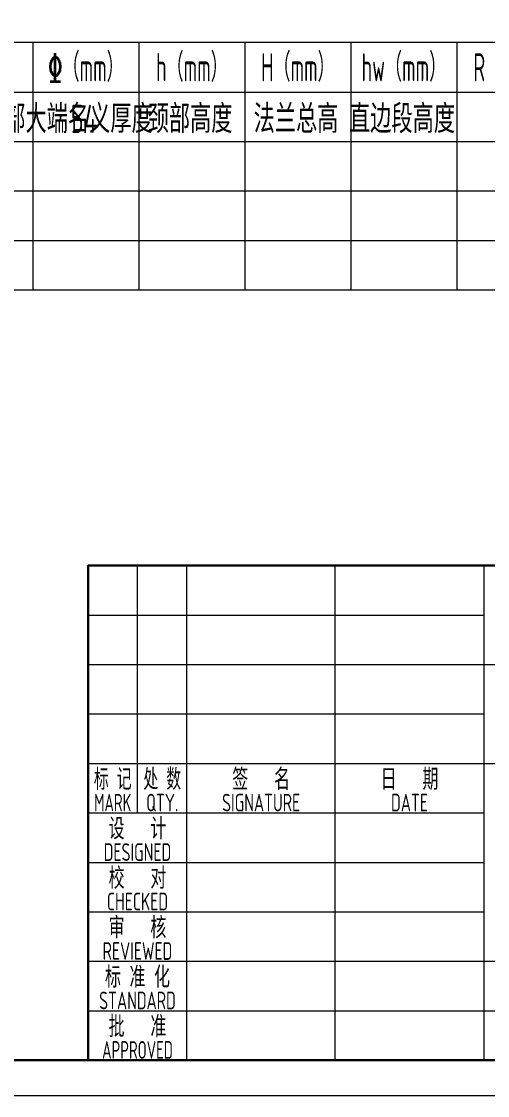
# Model space of a CAD drawing. Header units: millimetres. Extents: x 2346 to 2766, y 1417 to 1714.
# Drawn here: x 2571.9 to 2637.9, y 1416.7 to 1568.7 of the extents above; entities that cross this region are included whole.
import ezdxf
from ezdxf.enums import TextEntityAlignment as Align

# ---------------------------------------------------------------- set-up
doc = ezdxf.new("R2010")
doc.units = ezdxf.units.MM
for name, color, linetype, lineweight in [('1粗实线', 7, 'Continuous', 30), ('7文本', 2, 'Continuous', 18), ('8标注', 3, 'Continuous', 18), ('9图表', 4, 'Continuous', 18)]:
    doc.layers.add(name, color=color, linetype=linetype, lineweight=lineweight)
doc.styles.add('lanpec', font='bpec_e.shx', dxfattribs={"width": 0.75, "bigfont": 'hztxt.shx'})

# ---------------------------------------------------------------- blocks, each defined once
blk = doc.blocks.new('A3-零部件图-LANPEC-AUTOPRINT')
at = {"layer": '1粗实线'}
blk.add_lwpolyline([(-395, 5), (-5, 5), (-5, 292), (-395, 292)], close=True, dxfattribs=at)
at = {"layer": '9图表'}
blk.add_lwpolyline([(-420, 0), (0, 0), (0, 297), (-420, 297)], close=True, dxfattribs=at)
blk = doc.blocks.new('蓝滨、蓝科零件图标题栏模板')
at = {"layer": '1粗实线'}
blk.add_lwpolyline([(-180, 0), (0, 0), (0, 70), (-180, 70)], close=True, dxfattribs=at)
at = {"layer": '9图表'}
for p, q in [((-173, 35), (-173, 70)), ((-166, 0), (-166, 70)), ((-145, 0), (-145, 70)), ((-124, 70), (-124, 0)), ((-180, 63), (-124, 63)), ((-180, 56), (-124, 56)), ((-124, 56), (0, 56)), ((-180, 49), (-124, 49)), ((-180, 42), (0, 42)), ((-180, 35), (-124, 35)), ((-180, 28), (-124, 28)), ((-180, 21), (-124, 21)), ((-180, 21), (-124, 21)), ((-180, 14), (-124, 14)), ((-180, 14), (0, 14)), ((-180, 7), (0, 7))]:
    blk.add_line(p, q, dxfattribs=at)
at = {"layer": '7文本', "style": 'lanpec'}
for tag, height, width, p in [('设计证书号', 4, 0.7, (-15.5, 38.5, 0)), ('设计签名', 4, 0.75, (-155.5, 31.5, 0)), ('设计日期', 4, 0.75, (-134.5, 31.5, 0)), ('项目编号', 4, 0.75, (-15.5, 31.5, 0)), ('名称', 5, 0.75, (-84, 30)), ('校对签名', 4, 0.75, (-155.5, 24.5, 0)), ('校对日期', 4, 0.75, (-134.5, 24.5, 0)), ('规格', 5, 0.75, (-84, 24)), ('产品编号', 4, 0.75, (-15.5, 24.5, 0)), ('审核签名', 4, 0.75, (-155.5, 17.5, 0)), ('审核日期', 4, 0.75, (-134.5, 17.5, 0)), ('设计阶段', 4, 0.75, (-15.5, 17.5, 0)), ('材料', 4, 0.75, (-54, 10.5, 0)), ('图幅', 4, 0.75, (-25.5, 10.5, 0)), ('比例', 4, 0.75, (-5, 10.5, 0)), ('重量', 4, 0.75, (-50.5, 3.5, 0)), ('REV', 3, 0.75, (-25.5, 3.5, 0))]:
    blk.add_attdef(tag, text='', height=height, dxfattribs=dict(at, width=width)).set_placement(p, align=Align.MIDDLE_CENTER)
at = {"layer": '7文本', "style": 'lanpec', "width": 0.75}
for tag, p in [('图号', (-110.5, 10.5)), ('文件编号', (-110.5, 3.5, 0))]:
    blk.add_attdef(tag, text='', height=4, dxfattribs=at).set_placement(p, align=Align.MIDDLE_LEFT)
at = {"layer": '9图表', "style": 'lanpec'}
for s, height, width, p in [('标 记', 3, 0.7, (-176.5, 39.75, 0)), ('处 数', 3, 0.7, (-169.5, 39.75, 0)), ('签   名', 3, 0.75, (-155.5, 39.75, 0)), ('日   期', 3, 0.75, (-134.5, 39.75, 0)), ('MARK', 2.5, 0.7, (-176.5, 36.45, 0)), ('QTY.', 2.5, 0.75, (-169.5, 36.45, 0)), ('SIGNATURE', 2.5, 0.75, (-155.5, 36.45, 0)), ('DATE', 2.5, 0.75, (-134.5, 36.45, 0)), ('设   计', 3, 0.75, (-173, 32.75)), ('DESIGNED', 2.5, 0.75, (-173, 29.45)), ('校   对', 3, 0.75, (-173, 25.75)), ('CHECKED', 2.5, 0.75, (-173, 22.45)), ('审   核', 3, 0.75, (-173, 18.75)), ('REVIEWED', 2.5, 0.75, (-173, 15.45)), ('标 准 化', 3, 0.75, (-173, 11.75)), ('STANDARD', 2.5, 0.75, (-173, 8.45)), ('批   准', 3, 0.75, (-173, 4.75)), ('APPROVED', 2.5, 0.7, (-173, 1.45))]:
    blk.add_text(s, height=height, dxfattribs=dict(at, width=width)).set_placement(p, align=Align.MIDDLE_CENTER)

msp = doc.modelspace()

# ---------------------------------------------------------------- linework, layer by layer
at = {"layer": '9图表', "color": 4, "ltscale": 0.5}
for p, q in [((2725.618, 1565.724), (2467.675, 1565.724)), ((2573.541, 1565.726), (2573.541, 1530.726)), ((2588.541, 1565.726), (2588.541, 1530.726)), ((2603.541, 1565.726), (2603.541, 1530.726)), ((2618.541, 1565.726), (2618.541, 1530.726)), ((2633.541, 1565.726), (2633.541, 1530.726)), ((2467.692, 1558.701), (2725.618, 1558.701)), ((2467.692, 1551.717), (2725.618, 1551.717)), ((2467.711, 1544.718), (2725.618, 1544.718)), ((2467.693, 1537.713), (2725.618, 1537.713)), ((2467.711, 1530.738), (2725.618, 1530.738))]:
    msp.add_line(p, q, dxfattribs=at)

# ---------------------------------------------------------------- block references
msp.add_blockref('A3-零部件图-LANPEC-AUTOPRINT', (2766.346, 1416.705))
msp.add_blockref('A3-零部件图-LANPEC-AUTOPRINT', (2766.346, 1416.705))
at = {"layer": '8标注'}
msp.add_blockref('蓝滨、蓝科零件图标题栏模板', (2761.346, 1421.705), dxfattribs=at)

# ---------------------------------------------------------------- texts
at = {"layer": '7文本', "color": 4, "style": 'lanpec', "width": 0.6}
for s, p in [('%%131（mm）', (2581.041, 1562.226)), ('h（mm）', (2596.041, 1562.226)), ('H（mm）', (2611.041, 1562.226)), ('hw（mm）', (2626.041, 1562.226)), ('R（mm）', (2641.041, 1562.226))]:
    msp.add_text(s, height=4, dxfattribs=at).set_placement(p, align=Align.MIDDLE_CENTER)
at = {"layer": '7文本', "style": 'lanpec', "width": 0.75}
for s, p in [('%%C名义内径+2*法兰颈部大端名义厚度', (2565.784, 1554.92)), ('54', (2580.784, 1554.92)), ('颈部高度', (2595.784, 1554.92)), ('法兰总高', (2610.784, 1554.92)), ('直边段高度', (2625.784, 1554.92))]:
    msp.add_text(s, height=4, dxfattribs=at).set_placement(p, align=Align.MIDDLE_CENTER)

doc.saveas('drawing.dxf')
